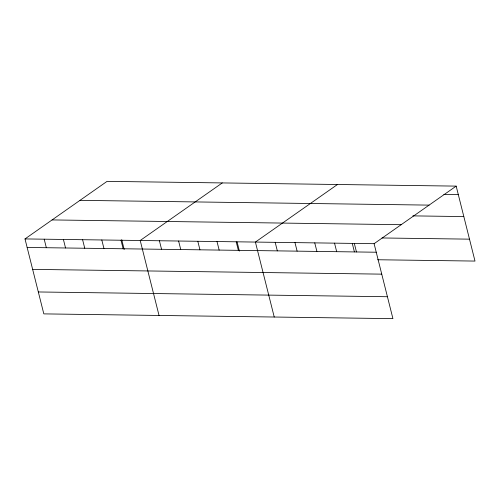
<?xml version="1.0" encoding="UTF-8"?>
<svg xmlns="http://www.w3.org/2000/svg" width="500" height="500" viewBox="0 0 500 500"><rect width="100%" height="100%" fill="white"/><g stroke="black" fill="none" stroke-linecap="round" stroke-linejoin="round"><path stroke-width="0.75" d="M456.175 186.119L374.1 243.688L392.931 318.644L43.825 313.881L25 238.925L107.069 181.356L456.175 186.119L475 261.075L377.606 259.75M222.275 182.925L140.206 240.494L159.031 315.45M337.475 184.5L255.406 242.069L274.237 317.025M443.856 194.456L458.312 194.656M79.987 200.35L429.087 205.119M412.844 215.875L463.819 216.575M52.081 219.925L401.188 224.694M381.994 237.963L469.494 239.156M25 238.925L374.1 243.688M27.144 247.456L376.244 252.225M32.65 269.375L381.75 274.144M38.325 291.962L387.425 296.725M354.319 243.419L356.463 251.95M352.319 243.581L354.406 251.9M334.538 243.15L336.681 251.681M314.756 242.881L316.9 251.412M294.975 242.606L297.119 251.144M275.188 242.338L277.331 250.869M237.113 242.013L239.394 251.081M236.206 241.806L238.35 250.338M217.006 241.544L219.15 250.075M197.806 241.281L199.95 249.812M178.606 241.019L180.75 249.55M159.406 240.756L161.55 249.294M121.719 239.681L124.188 249.506M121.006 240.231L123.144 248.769M101.8 239.969L103.944 248.506M82.6 239.706L84.744 248.244M63.4 239.444L65.544 247.981M44.2 239.181L46.344 247.719"/></g></svg>
